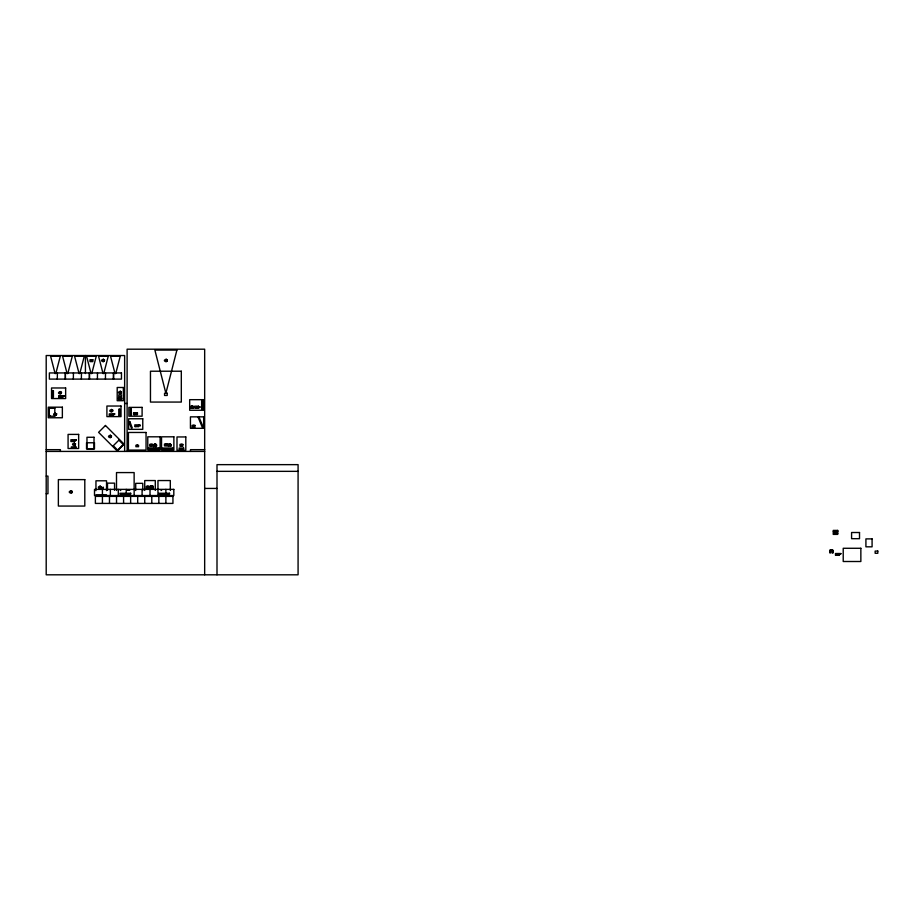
<?xml version="1.0" encoding="UTF-8"?>
<svg xmlns="http://www.w3.org/2000/svg" width="924" height="924" viewBox="0 0 924 924"><rect width="100%" height="100%" fill="white"/><g stroke="black" fill="none" stroke-linecap="round" stroke-linejoin="round"><path stroke-width="1.39" d="M75.491 439.801C77.743 439.189 74.151 441.949 76.357 439.766M102.61 487.387C104.909 486.844 101.305 489.535 103.476 487.364M113.883 413.894C116.17 413.34 112.566 416.054 114.749 413.871M139.57 425.236C141.049 427.662 138.923 424.081 140.425 425.179M199.134 406.953C201.386 406.329 197.782 409.078 200 406.93M840.043 553.557C842.307 552.979 838.715 555.74 840.909 553.534M63.386 395.795C65.419 395.022 62.093 398.117 64.195 395.738M170.882 446.234C172.615 443.451 167.14 442.942 168.457 445.818M121.414 399.168C122.476 396.061 117.175 396.731 118.734 399.63M156.387 446.061C157.473 443.081 152.09 443.763 153.823 446.5M153.107 487.78C154.273 485.088 149.284 485.077 150.462 487.78M170.882 445.818C171.956 443.566 167.729 443.185 168.399 445.541M193.255 407.784C194.317 405.336 189.813 405.359 190.864 407.784M832.905 552.229L832.79 550.45A1.201 1.201 0 0 0 832.42 550.08L830.353 550.08A1.201 1.201 0 0 0 829.971 550.45L829.856 552.229M55.798 373.585L60.303 356.237L50.612 356.237L55.105 373.585M67.787 373.585L72.291 356.237L62.589 356.237L67.094 373.585M79.776 373.585L84.269 356.237L74.578 356.237L79.083 373.585M91.753 373.585L96.258 356.237L86.567 356.237L91.072 373.585M103.742 373.585L108.247 356.237L98.556 356.237L103.049 373.585M115.731 373.585L120.236 356.237L110.534 356.237L115.038 373.585M121.414 399.63C123.262 396.546 117.371 395.957 118.63 399.249M156.387 446.5C158.108 443.647 152.691 442.966 153.823 446.061M153.107 488.242C154.92 484.869 148.648 484.869 150.462 488.242M193.255 408.189C194.895 405.151 189.224 405.151 190.864 408.189M832.905 552.748L832.974 550.496M120.27 490.54L121.148 489.651M161.076 490.54L161.966 489.662M124.636 403.476L127.108 403.476M53.708 413.906L55.463 413.016L55.463 415.661L53.708 414.784M50.104 415.477L49.226 415.477L49.226 409.043M72.684 440.459L72.511 440.806M74.625 440.459L74.625 441.314M46.2 449.665L60.395 449.665L60.395 451.42M204.666 449.665L190.471 449.665L190.471 451.42M46.2 451.42L204.666 451.42M217.001 471.344L298.082 471.344M46.2 476.103L47.967 476.103L47.967 493.728L46.2 493.728M204.666 488.438L217.001 488.438M127.027 490.043L129.891 490.043M95.957 494.894L106.537 494.894M829.66 551.917L829.798 550.496A1.294 1.294 0 0 1 830.202 550.023L832.57 550.023A1.294 1.294 0 0 1 832.974 550.496M217.001 574.809L217.001 464.645L298.082 464.645L298.082 574.809L46.2 574.809L46.2 355.532L124.636 355.532L124.636 451.42M204.666 574.809L204.666 349.191L127.108 349.191L127.108 451.42M194.052 425.387L192.977 425.387M181.936 444.386L180.861 444.386M170.316 490.425L170.316 480.549L157.969 480.549L157.958 495.541M166.447 444.063L165.373 444.063M165.881 489.373L165.881 495.541M165.881 496.373L165.881 503.418M158.836 496.373L158.836 503.418M155.29 490.425L155.29 480.549L144.721 480.549L144.721 490.425M151.709 444.375L150.635 444.375M151.79 496.373L151.79 503.418M150.023 489.373L150.023 495.541M148.267 486.324L147.193 486.324M144.733 496.373L144.733 503.418M142.758 490.494L142.758 483.333L135.713 483.333L135.713 490.494M142.088 489.373L142.088 495.541M137.688 496.373L137.688 503.418M137.26 413.548L136.902 414.402L136.902 413.374M136.729 413.374L136.371 413.548M136.198 413.548L135.851 413.374M135.666 413.548L135.32 413.374M135.147 413.374L134.788 413.548M134.615 413.548L134.257 413.374M134.153 495.541L134.13 472.58L116.505 472.58L116.505 490.482M134.084 413.548L133.737 413.374M130.63 496.373L130.63 503.418M128.99 490.043L127.916 490.043M126.23 489.373L126.23 495.541M123.585 496.373L123.585 503.418M118.295 489.373L118.295 495.541M116.528 496.373L116.528 503.418M114.553 490.298L114.553 483.137L107.496 483.137L107.496 490.298M112.485 414.911L112.127 415.084M111.954 415.084L110.014 415.442L111.596 414.911M110.36 489.373L110.36 495.541M109.84 415.084L109.482 414.911M109.482 496.373L109.482 503.418M106.537 490.667L106.537 480.792L95.957 480.792L95.957 490.667M105.509 372.938L105.428 379.106M102.425 489.373L102.425 495.541M102.425 496.373L102.425 503.418M97.494 372.938L97.401 379.106M91.95 359.748L90.875 359.748M89.478 372.938L89.478 379.106M89.385 372.938L89.385 379.106M85.424 355.532L85.424 373.539M81.451 372.938L81.37 379.106M73.435 372.938L73.343 379.106M65.408 372.938L65.408 379.106M65.327 372.938L65.327 379.106M62.462 396.246L62.462 397.274L62.116 396.419M61.931 396.419L61.585 396.246M61.411 396.419L61.053 396.246M60.88 396.419L60.522 396.246M60.349 396.246L59.991 396.419M59.817 396.246L59.471 396.419M59.286 396.419L58.94 396.246M57.392 372.938L57.3 379.106M90.737 360.637C92.573 362.762 91.834 358.327 90.748 360.591M90.945 360.649L91.88 360.753L90.956 360.579M147.066 487.202C148.891 489.339 148.117 484.846 147.066 487.202M147.263 487.214L148.198 487.283L147.263 487.214M150.497 445.252C152.298 447.412 151.628 442.873 150.508 445.206M150.704 445.276L151.64 445.368L150.716 445.206M165.234 444.941C167.105 447.077 166.262 442.584 165.234 444.941M165.442 444.952L166.366 445.056L165.442 444.918M180.734 445.264C182.398 447.47 182.04 442.931 180.734 445.218M180.931 445.287L181.866 445.345L180.942 445.252M192.839 426.276C194.687 428.413 193.832 423.908 192.839 426.276M193.047 426.287L193.982 426.357L193.047 426.287M176.9 350.069L165.881 393.254L154.874 350.069L176.9 350.069M60.349 391.557L58.582 392.446L58.582 393.324L60.349 394.202L60.349 391.557M103.373 359.217L101.617 360.094L101.617 360.972L103.373 361.862L103.373 359.217M120.328 391.199L118.561 392.076L118.561 392.966L120.328 393.843L120.328 391.199M74.37 443.046L72.603 443.924L72.603 444.802L74.37 445.691L74.37 443.046M111.619 409.459L109.864 410.337L109.864 411.226L111.619 412.104L111.619 409.459M166.216 359.217L164.449 360.094L164.449 360.972L166.216 361.862L166.216 359.217M105.451 425.479L98.591 432.34L117.29 451.028L124.139 444.178L105.451 425.479M110.36 435.192L108.593 436.07L108.593 436.96L110.36 437.837L110.36 435.192M118.873 440.159L113.271 445.761L117.625 450.127L123.239 444.513L118.873 440.159M71.102 490.69L69.335 491.568L69.335 492.446L71.102 493.335L71.102 490.69M100.196 486.059L98.429 486.936L98.429 487.826L100.196 488.704L100.196 486.059M198.983 417.047L198.163 417.382L202.298 427.315L203.107 426.969L198.983 417.047M129.926 421.818L129.106 422.141L131.427 428.135L132.248 427.824L129.926 421.818M120.201 394.467L118.78 394.871L118.78 396.304L121.425 396.304L121.425 394.871L120.201 394.467M137.341 444.883L135.909 445.287L135.909 446.708L138.554 446.708L138.554 445.287L137.341 444.883M92.85 359.748L89.986 359.748L89.986 361.607L92.85 361.607L92.85 359.748M104.481 359.875L104.262 361.203L104.481 359.875M167.313 359.875L167.094 361.203L167.313 359.875M103.927 360.094L103.707 360.972L103.927 360.094M166.77 360.094L166.551 360.972L166.77 360.094M181.312 371.217L150.462 371.217L150.462 402.067L181.312 402.067L181.312 371.217M121.471 372.938L49.376 372.938L49.376 379.106L121.471 379.106L121.471 372.938M123.366 387.491L117.198 387.491L117.198 400.704L123.366 400.704L123.366 387.491M65.65 387.976L51.548 387.976L51.548 398.556L65.65 398.556L65.65 387.976M53.419 390.748L52.541 390.748L52.541 397.181L53.419 397.181L53.419 390.748M121.425 391.857L121.206 393.185L121.425 391.857M120.871 392.076L120.651 392.966L120.871 392.076M61.446 392.215L61.227 393.543L61.446 392.215M60.892 392.446L60.672 393.324L60.892 392.446M167.209 393.254L164.564 393.254L164.564 395.46L167.209 395.46L167.209 393.254M62.636 395.715L58.766 395.715L58.766 397.482L62.636 397.482L62.636 395.715M61.411 396.95L59.471 397.297L61.411 396.95M119.404 398.452L118.734 398.452L118.734 399.792L119.404 399.792L119.404 398.452M121.414 398.452L120.744 398.452L120.744 399.792L121.414 399.792L121.414 398.452M203.777 399.676L189.674 399.676L189.674 410.256L203.777 410.256L203.777 399.676M202.518 400.785L201.64 400.785L201.64 409.159L202.518 409.159L202.518 400.785M121.009 406.029L106.907 406.029L106.907 416.608L121.009 416.608L121.009 406.029M198.521 406.19L194.641 406.19L194.641 407.958L198.521 407.958L198.521 406.19M198.348 406.895L197.99 407.75L198.348 406.895M62.358 407.184L48.256 407.184L48.256 417.764L62.358 417.764L62.358 407.184M191.464 407.149L190.864 408.339L191.464 407.149M193.255 407.149L192.654 408.339L193.255 407.149M142.1 407.38L128.886 407.38L128.886 416.193L142.1 416.193L142.1 407.38M197.286 407.426L195.345 407.784L197.286 407.426M54.816 408.293L48.649 408.293L48.649 416.227L54.816 416.227L54.816 408.293M131.277 408.57L130.4 408.57L130.4 415.003L131.277 415.003L131.277 408.57M119.681 409.182L118.792 409.182L118.792 415.615L119.681 415.615L119.681 409.182M112.728 410.117L112.497 411.446L112.728 410.117M112.174 410.337L111.954 411.226L112.174 410.337M137.433 412.843L133.553 412.843L133.553 414.61L137.433 414.61L137.433 412.843M56.572 413.686L56.352 415.003L56.572 413.686M56.017 413.906L55.798 414.784L56.017 413.906M113.19 413.848L109.309 413.848L109.309 415.615L113.19 415.615L113.19 413.848M136.198 414.079L134.257 414.437L136.198 414.079M113.017 414.553L112.659 415.407L113.017 414.553M203.661 416.851L190.436 416.851L190.436 428.309L203.661 428.309L203.661 416.851M142.77 418.768L128.667 418.768L128.667 429.348L142.77 429.348L142.77 418.768M138.692 424.855L134.823 424.855L134.823 426.622L138.692 426.622L138.692 424.855M194.941 425.387L192.077 425.387L192.077 427.246L194.941 427.246L194.941 425.387M138.519 425.56L138.173 426.426L138.519 425.56M137.457 426.091L135.528 426.449L137.457 426.091M146.05 432.467L128.424 432.467L128.424 450.092L146.05 450.092L146.05 432.467M78.655 434.407L68.076 434.407L68.076 448.498L78.655 448.498L78.655 434.407M111.457 435.851L111.238 437.179L111.457 435.851M110.903 436.07L110.684 436.96L110.903 436.07M160.118 436.809L147.771 436.809L147.771 450.034L160.118 450.034L160.118 436.809M173.874 436.809L161.538 436.809L161.538 450.034L173.874 450.034L173.874 436.809M185.805 436.948L176.992 436.948L176.992 450.173L185.805 450.173L185.805 436.948M94.017 437.271L86.971 437.271L86.971 448.729L94.017 448.729L94.017 437.271M74.798 439.755L70.917 439.755L70.917 441.51L74.798 441.51L74.798 439.755M73.562 440.991L71.633 441.337L73.562 440.991M94.467 442.769L86.533 442.769L86.533 448.937L94.467 448.937L94.467 442.769M75.468 443.705L75.248 445.022L75.468 443.705M74.913 443.924L74.694 444.802L74.913 443.924M167.336 444.063L164.472 444.063L164.472 445.922L167.336 445.922L167.336 444.063M152.61 444.375L149.746 444.375L149.746 446.234L152.61 446.234L152.61 444.375M182.837 444.386L179.972 444.386L179.972 446.246L182.837 446.246L182.837 444.386M169.057 445.172L168.457 446.384L169.057 445.172M170.882 445.172L170.27 446.384L170.882 445.172M154.47 445.391L153.823 446.662L154.47 445.391M156.387 445.391L155.74 446.662L156.387 445.391M75.895 446.881L71.391 446.881L71.391 447.759L75.895 447.759L75.895 446.881M159.321 447.909L148.568 447.909L148.568 448.798L159.321 448.798L159.321 447.909M173.077 448.036L162.324 448.036L162.324 448.914L173.077 448.914L173.077 448.036M183.645 448.036L179.152 448.036L179.152 448.914L183.645 448.914L183.645 448.036M84.8 479.625L58.362 479.625L58.362 506.063L84.8 506.063L84.8 479.625M149.168 486.324L146.304 486.324L146.304 488.184L149.168 488.184L149.168 486.324M101.294 486.717L101.074 488.045L101.294 486.717M100.751 486.936L100.52 487.826L100.751 486.936M151.12 487.087L150.462 487.087L150.462 488.403L151.12 488.403L151.12 487.087M153.107 487.087L152.448 487.087L152.448 488.403L153.107 488.403L153.107 487.087M173.816 489.373L94.502 489.373L94.502 495.541L173.816 495.541L173.816 489.373M72.199 491.349L71.98 492.665L72.199 491.349M71.656 491.568L71.437 492.446L71.656 491.568M130.7 493.266L119.947 493.266L119.947 494.155L130.7 494.155L130.7 493.266M169.519 493.266L158.766 493.266L158.766 494.155L169.519 494.155L169.519 493.266M172.938 496.373L95.38 496.373L95.38 503.418L172.938 503.418L172.938 496.373M837.733 530.411L833.229 530.411L833.229 531.288L837.733 531.288L837.733 530.411M837.733 531.739L833.229 531.739L833.229 532.617L837.733 532.617L837.733 531.739M859.516 532.513L851.582 532.513L851.582 538.68L859.516 538.68L859.516 532.513M837.733 533.495L833.229 533.495L833.229 534.384L837.733 534.384L837.733 533.495M872.083 538.888L865.915 538.888L865.915 546.823L872.083 546.823L872.083 538.888M860.856 548.279L843.219 548.279L843.219 561.503L860.856 561.503L860.856 548.279M877.8 551.074L875.155 551.074L875.155 553.28L877.8 553.28L877.8 551.074M830.618 551.42L829.856 551.42L829.856 552.945L830.618 552.945L830.618 551.42M832.905 551.42L832.143 551.42L832.143 552.945L832.905 552.945L832.905 551.42M839.35 553.511L835.481 553.511L835.481 555.278L839.35 555.278L839.35 553.511M839.177 554.215L838.83 555.081L839.177 554.215M838.114 554.747L836.185 555.105L838.114 554.747M113.537 379.106L113.537 372.938L113.444 379.106"/></g></svg>
